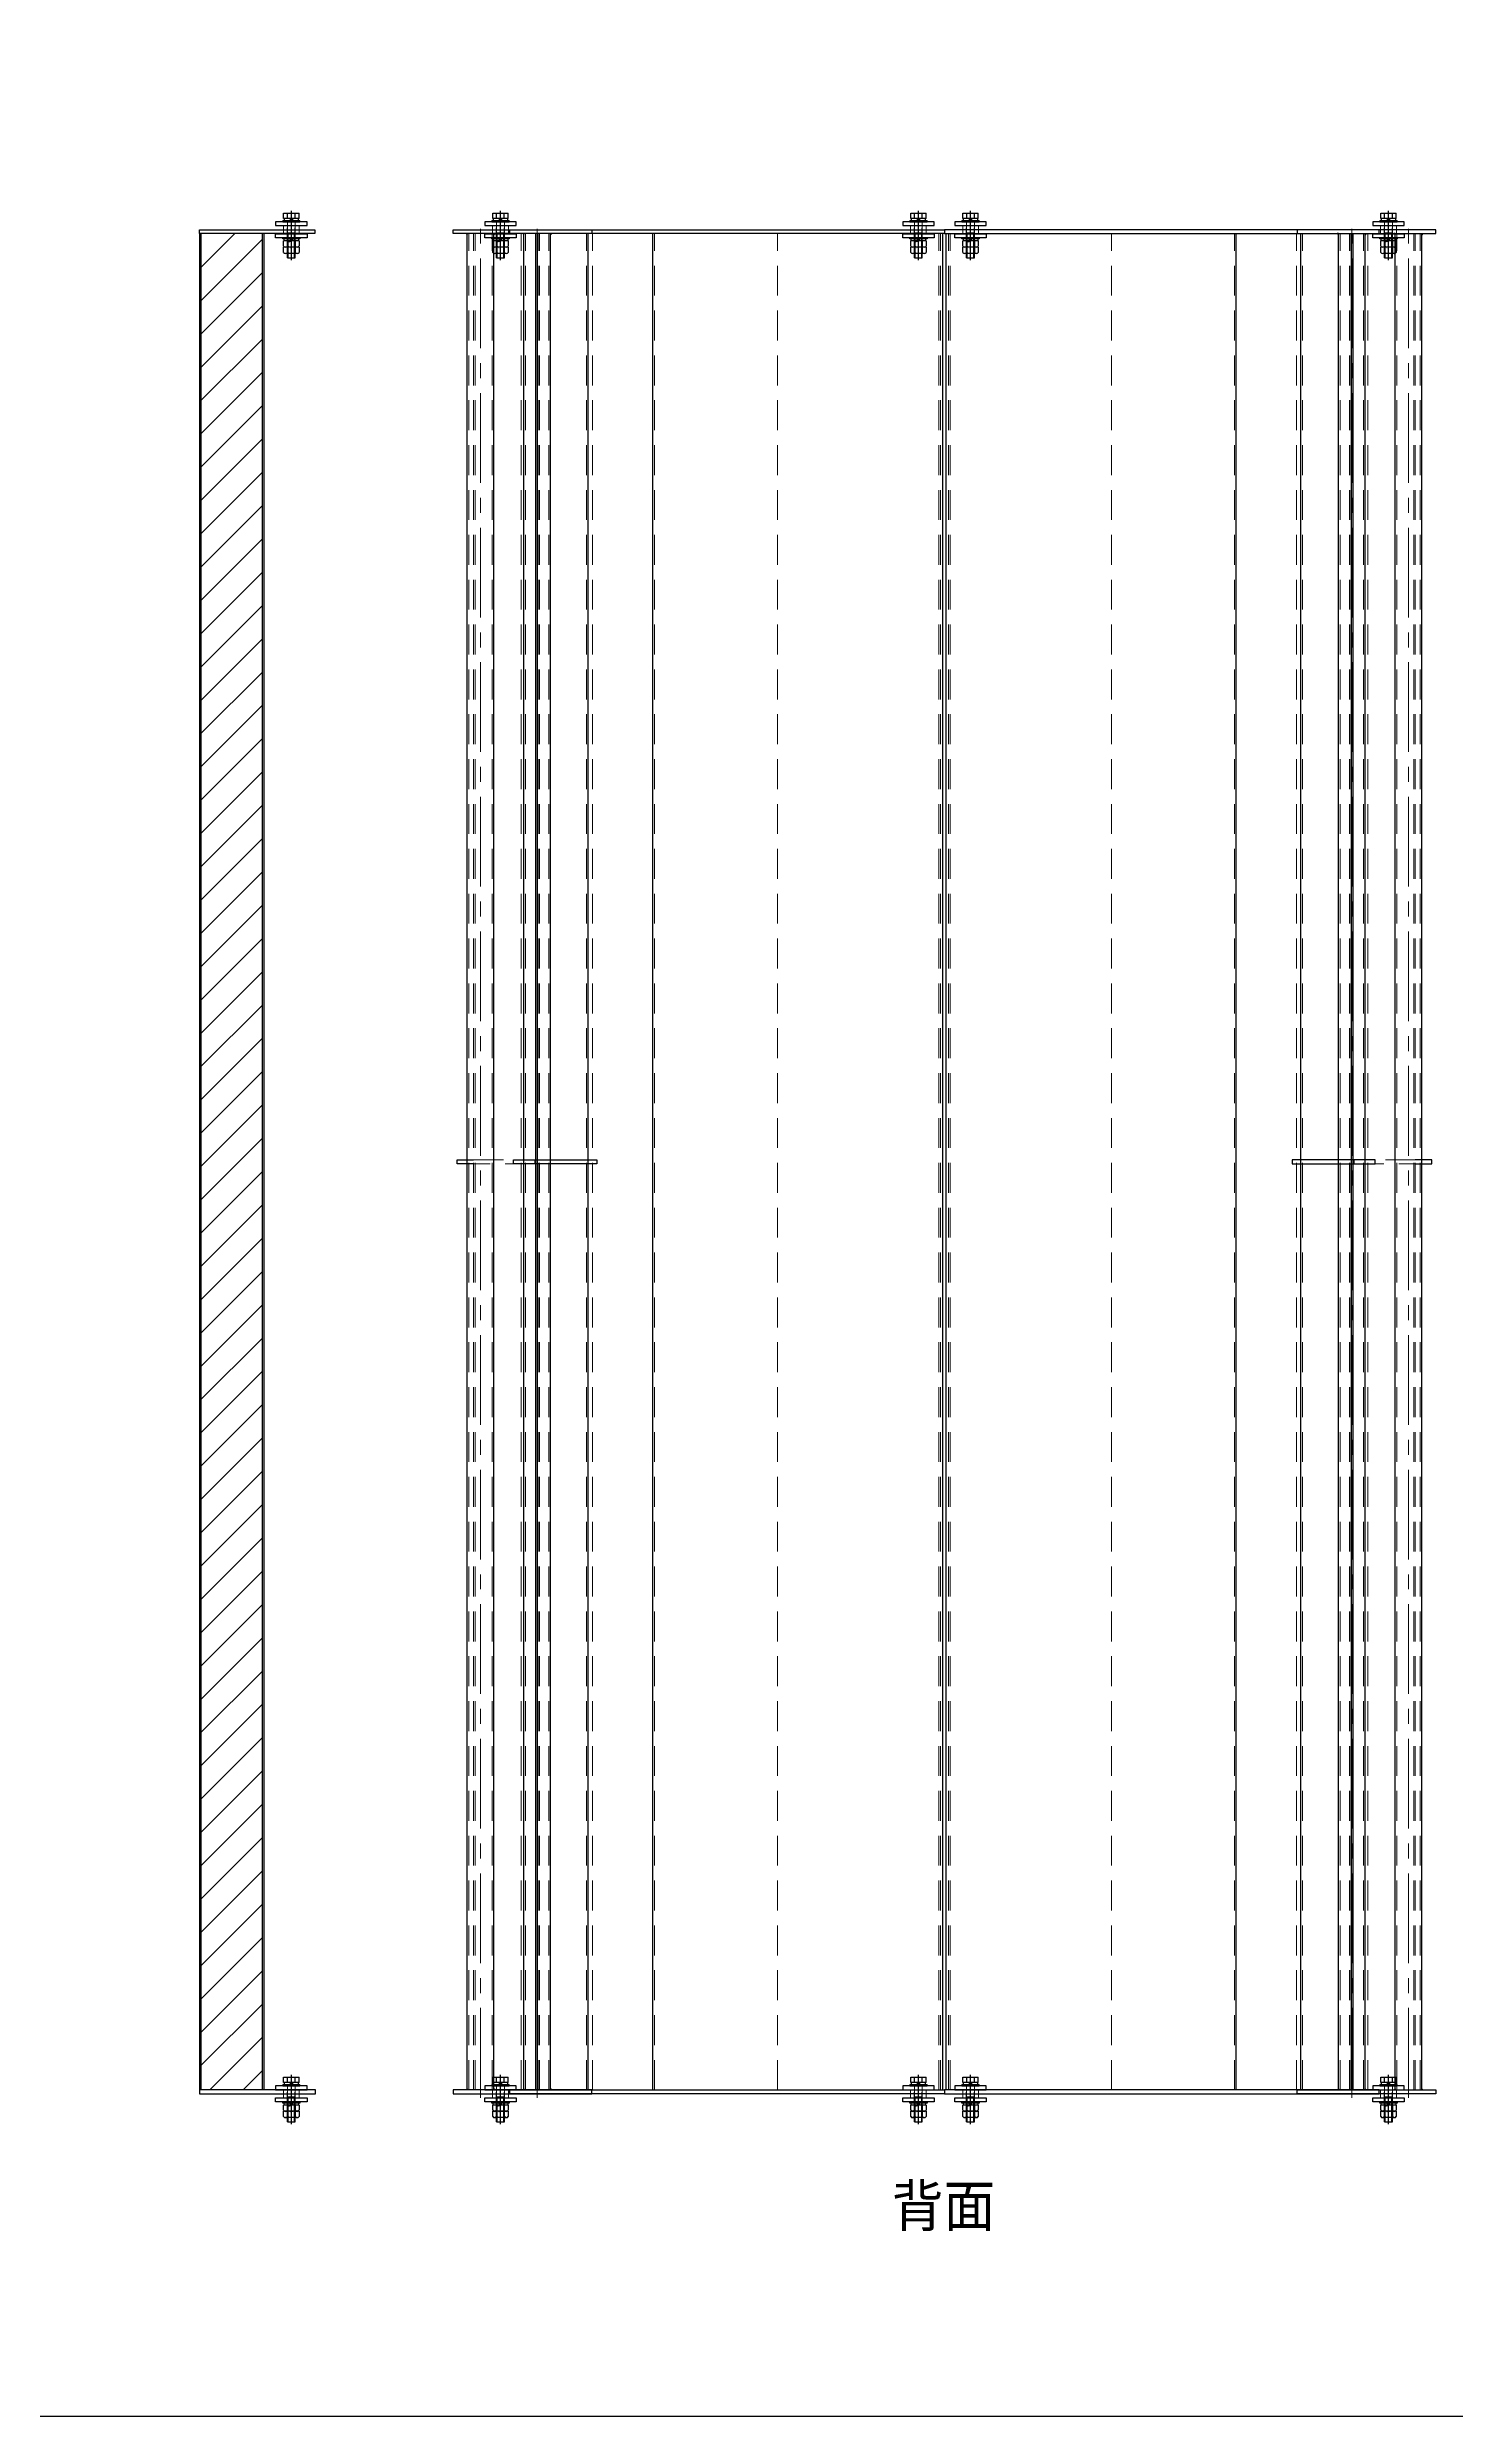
# Model space of a CAD drawing. Header units: millimetres. Extents: x -16130 to 36813, y -8099 to 27484.
# Drawn here: x 4529 to 6324, y -6276 to -3257 of the extents above; entities that cross this region are included whole.
import ezdxf

# ---------------------------------------------------------------- set-up
doc = ezdxf.new("R2010")
doc.units = ezdxf.units.MM
doc.header["$LTSCALE"] = 6
doc.linetypes.add('CENTER2', pattern=[28.575, 19.05, -3.175, 3.175, -3.175])
doc.linetypes.add('HIDDEN', pattern=[9.525, 6.35, -3.175])
for name, color, linetype, lineweight in [('04_HIDDEN', 2, 'HIDDEN', 13), ('05_CENTER', 4, 'CENTER2', 13), ('08_DIM', 3, 'Continuous', 13)]:
    doc.layers.add(name, color=color, linetype=linetype, lineweight=lineweight)
doc.layers.add('10_DRAFT', color=8, linetype='Continuous', lineweight=0, plot=False)
doc.styles.add('KANJI0', font='txt.shx', dxfattribs={"width": 0.9, "height": 30, "bigfont": 'bigfont'})
doc.styles.add('KSS_TXT', font='txt.shx', dxfattribs={"bigfont": 'extfont2.shx'})
doc.styles.add('KSS_TXT_L', font='txt.shx', dxfattribs={"height": 3, "bigfont": 'extfont2.shx'})

# ---------------------------------------------------------------- blocks, each defined once
blk = doc.blocks.new('NCLSS10-20-10.5a_1_1')
at = {"color": 0}
blk.add_lwpolyline([(-10, 0), (10, 0), (10, 10.5), (-10, 10.5)], close=True, dxfattribs=at)
at = {"layer": '04_HIDDEN', "color": 0}
for p, q in [((-5, 10.5), (-5, 0)), ((5, 10.5), (5, 0))]:
    blk.add_line(p, q, dxfattribs=at)
at = {"layer": '10_DRAFT'}
blk.add_line((0, 10.5), (0, 0), dxfattribs=at)
blk = doc.blocks.new('WSSS40-10-5a_1_1')
at = {"color": 0}
blk.add_lwpolyline([(-5, -20), (0, -20), (0, 20), (-5, 20)], close=True, dxfattribs=at)
at = {"layer": '04_HIDDEN', "color": 0}
for p, q in [((-5, 5), (0, 5)), ((-5, -5), (0, -5))]:
    blk.add_line(p, q, dxfattribs=at)
at = {"layer": '10_DRAFT'}
blk.add_line((-5, 0), (0, 0), dxfattribs=at)
blk = doc.blocks.new('M10Nu_1_1_1_1')
at = {"color": 0}
for p, q in [((-9.8, 0), (-9.8, 6.7)), ((-9.8, 0), (9.8, 0)), ((-7.4, 8), (7.4, 8)), ((-4.9, 0), (-4.9, 6.7)), ((4.9, 6.7), (4.9, 0)), ((9.8, 6.7), (9.8, 0))]:
    blk.add_line(p, q, dxfattribs=at)
at = {"color": 0, "linetype": 'CENTER2'}
blk.add_line((0, 8), (0, 0), dxfattribs=at)
at = {"color": 0}
for centre, radius, start, end in [((-7.4, 5.1), 2.94, 33.626, 146.374), ((0, -1.8), 9.8, 60, 120), ((7.4, 5.1), 2.94, 33.626, 146.374)]:
    blk.add_arc(centre, radius, start, end, dxfattribs=at)
at = {"layer": '10_DRAFT', "style": 'KANJI0', "width": 0.82}
blk.add_text('Ｍ１０', height=1.25, dxfattribs=at).set_placement((0.3, 0.1))
blk = doc.blocks.new('M10Nza_1_1_1_1')
at = {"color": 0}
for p, q in [((-9.8, 4), (-9.8, 10.7)), ((-9.8, 4), (9.8, 4)), ((-9.2, 1.5), (-9.2, 4)), ((-7.3, 12), (7.4, 12)), ((-4.9, 4), (-4.9, 10.7)), ((0, 1.5), (-2.5, 4)), ((0, 4), (2.5, 1.5)), ((4.9, 10.7), (4.9, 4)), ((9.2, 4), (9.2, 1.5)), ((9.8, 10.7), (9.8, 4))]:
    blk.add_line(p, q, dxfattribs=at)
at = {"color": 0, "linetype": 'CENTER2'}
blk.add_line((0, 12), (0, 0), dxfattribs=at)
at = {"color": 0}
blk.add_lwpolyline([(-11, 1.5), (11, 1.5), (11, 0), (-11, 0)], close=True, dxfattribs=at)
for centre, radius, start, end in [((-7.3, 9.1), 2.94, 33.626, 146.374), ((0, 2.2), 9.8, 60, 120), ((7.4, 9.1), 2.94, 33.626, 146.374)]:
    blk.add_arc(centre, radius, start, end, dxfattribs=at)
at = {"layer": '10_DRAFT', "style": 'KSS_TXT'}
blk.add_text('M10', height=1.25, dxfattribs=at).set_placement((0.3, 4.1))
blk = doc.blocks.new('A$C7C5040DC_1_1')
at = {"color": 0}
for p, q in [((-11, 1.5), (11, 1.5)), ((-11, 1.5), (-11, 0)), ((-11, 0), (11, 0)), ((-9.8, 11), (9.8, 11)), ((-9.8, 4), (-9.8, 11)), ((9.8, 4), (-9.8, 4)), ((-9.3, 4), (-9.3, 1.5)), ((-4.9, 4), (-4.9, 11)), ((0, 1.5), (-2.5, 4)), ((0, 4), (2.5, 1.5)), ((4.9, 4), (4.9, 11)), ((9.2, 1.5), (9.2, 4)), ((9.8, 4), (9.8, 11)), ((11, 0), (11, 1.5))]:
    blk.add_line(p, q, dxfattribs=at)
at = {"color": 0, "linetype": 'HIDDEN'}
for p, q in [((-5, -46), (-5, 0)), ((5, -46), (5, 0)), ((-5, -14), (5, -14)), ((-4.2, -46), (-4.2, -14)), ((4.2, -46), (4.2, -14)), ((-5, -46), (5, -46))]:
    blk.add_line(p, q, dxfattribs=at)
at = {"color": 0, "linetype": 'CENTER2'}
blk.add_line((0, -49), (0, 14), dxfattribs=at)
at = {"layer": '10_DRAFT', "style": 'KSS_TXT_L'}
blk.add_text('BT-M10x50L,SW,PW', height=0.3, dxfattribs=at).set_placement((5.2, 10.7))
blk = doc.blocks.new('A$C70905D72_1_1')
at = {"color": 0}
for p, q in [((-5, 31.3), (-2370, 31.3)), ((-5, -338.5), (-2370, -338.5)), ((-5, -468.7), (-2370, -468.7)), ((-5, -502.7), (-2370, -502.7))]:
    blk.add_line(p, q, dxfattribs=at)
for points in [[(-2375, -520.7), (-2375, 33.2), (-2370, 33.2), (-2370, -520.7)], [(-5, -520.7), (-5, 33.2), (0, 33.2), (0, -520.7)]]:
    blk.add_lwpolyline(points, close=True, dxfattribs=at)
blk.add_lwpolyline([(-1190, -515.8), (-1190, -409.9), (-1185, -409.9), (-1185, -515.8)], close=True)
at = {"color": 3}
for points in [[(-2370, -468.7), (-2370, -467.2), (-2370, -467.2), (-2368.5, -468.7)], [(-5, -468.7), (-5, -467.2), (-5, -467.2), (-6.5, -468.7)], [(-2370, -502.7), (-2370, -504.2), (-2370, -504.2), (-2368.5, -502.7)], [(-5, -502.7), (-5, -504.2), (-5, -504.2), (-6.5, -502.7)]]:
    blk.add_lwpolyline(points, close=True, dxfattribs=at)
at = {"layer": '04_HIDDEN'}
for p, q in [((-5, 28.2), (-2370, 28.2)), ((-5, 26.2), (-2370, 26.2)), ((-5, -179.5), (-2370, -179.5)), ((-5, -336.5), (-2370, -336.5)), ((-5, -415.2), (-2370, -415.2)), ((-5, -470.9), (-2370, -470.9)), ((-5, -483), (-2370, -483)), ((-5, -484.7), (-2370, -484.7)), ((-5, -500.6), (-2370, -500.6))]:
    blk.add_line(p, q, dxfattribs=at)
at = {"layer": '05_CENTER'}
for p, q in [((-2387, 0), (-2358, 0)), ((12, 0), (-17, 0)), ((4.9, -485.7), (-2390.8, -485.7))]:
    blk.add_line(p, q, dxfattribs=at)
blk = doc.blocks.new('A$C26F62829_1_1')
at = {"color": 0}
for p, q in [((-5, 111.6), (-2370, 111.6)), ((-5, 47), (-2370, 47)), ((-5, 45.2), (-2370, 45.2)), ((-5, -8.3), (-2370, -8.3)), ((-5, -42.3), (-2370, -42.3))]:
    blk.add_line(p, q, dxfattribs=at)
for points in [[(-2375, -60.3), (-2375, 116.2), (-2370, 116.2), (-2370, -60.3)], [(0, -60.3), (0, 116.2), (-5, 116.2), (-5, -60.3)]]:
    blk.add_lwpolyline(points, close=True, dxfattribs=at)
at = {"color": 3}
for points in [[(-2370, -8.3), (-2370, -6.8), (-2370, -6.8), (-2368.5, -8.3)], [(-5, -8.3), (-5, -6.8), (-5, -6.8), (-6.5, -8.3)], [(-2370, -42.3), (-2370, -43.8), (-2370, -43.8), (-2368.5, -42.3)], [(-5, -42.3), (-5, -43.8), (-5, -43.8), (-6.5, -42.3)]]:
    blk.add_lwpolyline(points, close=True, dxfattribs=at)
for points in [[(-1190, -55.4), (-1190, -34.2)], [(-1185, -34.2), (-1185, -55.4), (-1190, -55.4)]]:
    blk.add_lwpolyline(points)
at = {"layer": '04_HIDDEN'}
for p, q in [((-5, 109.6), (-2370, 109.6)), ((-5, 26.2), (-2370, 26.2)), ((-5, -10.5), (-2370, -10.5)), ((-5, -32.2), (-2370, -32.2)), ((-5, -34.2), (-2370, -34.2)), ((-5, -40.2), (-2370, -40.2))]:
    blk.add_line(p, q, dxfattribs=at)
blk.add_lwpolyline([(-1190, -34.2), (-1190, 43.9), (-1185, 43.9), (-1185, -34.2)], dxfattribs=at)
at = {"layer": '05_CENTER'}
for p, q in [((-2387, 0), (-2358, 0)), ((12, 0), (-17, 0)), ((4.9, -25.3), (-2390.8, -25.3))]:
    blk.add_line(p, q, dxfattribs=at)
blk = doc.blocks.new('A$C30590729_1_1')
h = blk.add_hatch()
h.set_pattern_fill('_USER', color=3, scale=30, angle=45, pattern_type=0)
h.set_pattern_definition([(45, (-15249.287, -13838.457), (-21.213203, 21.213203), [])])
h.paths.add_polyline_path([(-115.2, 2365), (-115.2, 0), (-37.1, 0), (-37.1, 2365)])
at = {"color": 0}
for p, q in [((-117.2, 2365), (-117.2, 0)), ((-115.2, 2365), (-115.2, 0)), ((-37.1, 2365), (-37.1, 0)), ((-35.1, 2365), (-35.1, 0))]:
    blk.add_line(p, q, dxfattribs=at)
for points in [[(-117.2, 2370), (30, 2370), (30, 2365), (-117.2, 2365)], [(-117.2, -5), (30.8, -5), (30.8, 0), (-117.2, 0)]]:
    blk.add_lwpolyline(points, close=True, dxfattribs=at)
at = {"layer": '05_CENTER'}
for p, q in [((0, 2382), (0, 2353)), ((0, -17), (0, 12))]:
    blk.add_line(p, q, dxfattribs=at)

msp = doc.modelspace()

# ---------------------------------------------------------------- linework, layer by layer
at = {"color": 2}
msp.add_lwpolyline([(1041.39534, -1221.80001), (9149.08984, -1221.80001), (9149.08984, -6275.67349), (1041.39534, -6275.67349)], close=True, dxfattribs=at)

# ---------------------------------------------------------------- block references
for name, p in [('A$C7C5040DC_1_1', (4840.07686, -3479.19453)), ('A$C7C5040DC_1_1', (5106.6133, -3479.19453)), ('A$C7C5040DC_1_1', (5639.19758, -3479.19453)), ('A$C7C5040DC_1_1', (5705.68198, -3479.19453)), ('A$C7C5040DC_1_1', (6238.26626, -3479.19453)), ('A$C30590729_1_1', (4840.07683, -5859.44453)), ('A$C7C5040DC_1_1', (4840.07686, -5854.19453)), ('A$C7C5040DC_1_1', (5106.6133, -5854.19453)), ('A$C7C5040DC_1_1', (5639.19758, -5854.19453)), ('A$C7C5040DC_1_1', (5705.68198, -5854.19453)), ('A$C7C5040DC_1_1', (6238.26626, -5854.19453))]:
    msp.add_blockref(name, p)
at = {"color": 4, "rotation": 270}
for p in [(4840.07683, -3484.19453), (5106.61327, -3484.19453), (5639.19755, -3484.19453), (5705.68195, -3484.19453), (6238.26623, -3484.19453), (4840.07683, -5859.19453), (5106.61327, -5859.19453), (5639.19755, -5859.19453), (5705.68195, -5859.19453), (6238.26623, -5859.19453)]:
    msp.add_blockref('WSSS40-10-5a_1_1', p, dxfattribs=at)
at = {"color": 4, "xscale": -1, "rotation": 270}
for p in [(4840.07683, -3494.69453), (5106.61327, -3494.69453), (5639.19755, -3494.69453), (5705.68195, -3494.69453), (6238.26623, -3494.69453), (4840.07683, -5869.69453), (5106.61327, -5869.69453), (5639.19755, -5869.69453), (5705.68195, -5869.69453), (6238.26623, -5869.69453)]:
    msp.add_blockref('WSSS40-10-5a_1_1', p, dxfattribs=at)
for name, p, rotation in [('M10Nza_1_1_1_1', (4840.07683, -3499.69453), 180), ('A$C26F62829_1_1', (5106.61327, -5864.44453), 270), ('M10Nza_1_1_1_1', (5106.61327, -3499.69453), 180), ('A$C70905D72_1_1', (5639.19755, -5864.44453), 270), ('M10Nza_1_1_1_1', (5639.19755, -3499.69453), 180), ('M10Nza_1_1_1_1', (5705.68195, -3499.69453), 180), ('M10Nza_1_1_1_1', (6238.26623, -3499.69453), 180), ('M10Nu_1_1_1_1', (4840.07683, -3511.69453), 180), ('M10Nu_1_1_1_1', (5106.61327, -3511.69453), 180), ('M10Nu_1_1_1_1', (5639.19755, -3511.69453), 180), ('M10Nu_1_1_1_1', (5705.68195, -3511.69453), 180), ('M10Nu_1_1_1_1', (6238.26623, -3511.69453), 180), ('M10Nza_1_1_1_1', (4840.07683, -5874.69453), 180), ('M10Nza_1_1_1_1', (5106.61327, -5874.69453), 180), ('M10Nza_1_1_1_1', (5639.19755, -5874.69453), 180), ('M10Nza_1_1_1_1', (5705.68195, -5874.69453), 180), ('M10Nza_1_1_1_1', (6238.26623, -5874.69453), 180), ('M10Nu_1_1_1_1', (4840.07683, -5886.69453), 180), ('M10Nu_1_1_1_1', (5106.61327, -5886.69453), 180), ('M10Nu_1_1_1_1', (5639.19755, -5886.69453), 180), ('M10Nu_1_1_1_1', (5705.68195, -5886.69453), 180), ('M10Nu_1_1_1_1', (6238.26623, -5886.69453), 180)]:
    msp.add_blockref(name, p, dxfattribs=dict(rotation=rotation))
at = {"xscale": -1, "rotation": 89.99999999999991}
for name, p in [('A$C70905D72_1_1', (5705.68195, -5864.44453)), ('A$C26F62829_1_1', (6238.26623, -5864.44453))]:
    msp.add_blockref(name, p, dxfattribs=at)
at = {"layer": '04_HIDDEN', "color": 4}
for p in [(4840.07683, -3494.69453), (5106.61327, -3494.69453), (5639.19755, -3494.69453), (5705.68195, -3494.69453), (6238.26623, -3494.69453), (4840.07683, -5869.69453), (5106.61327, -5869.69453), (5639.19755, -5869.69453), (5705.68195, -5869.69453), (6238.26623, -5869.69453)]:
    msp.add_blockref('NCLSS10-20-10.5a_1_1', p, dxfattribs=at)

# ---------------------------------------------------------------- texts
at = {"layer": '08_DIM', "style": 'KSS_TXT'}
msp.add_text('背面', height=60, dxfattribs=at).set_placement((5605.24104, -6039.30668))

doc.saveas('drawing.dxf')
